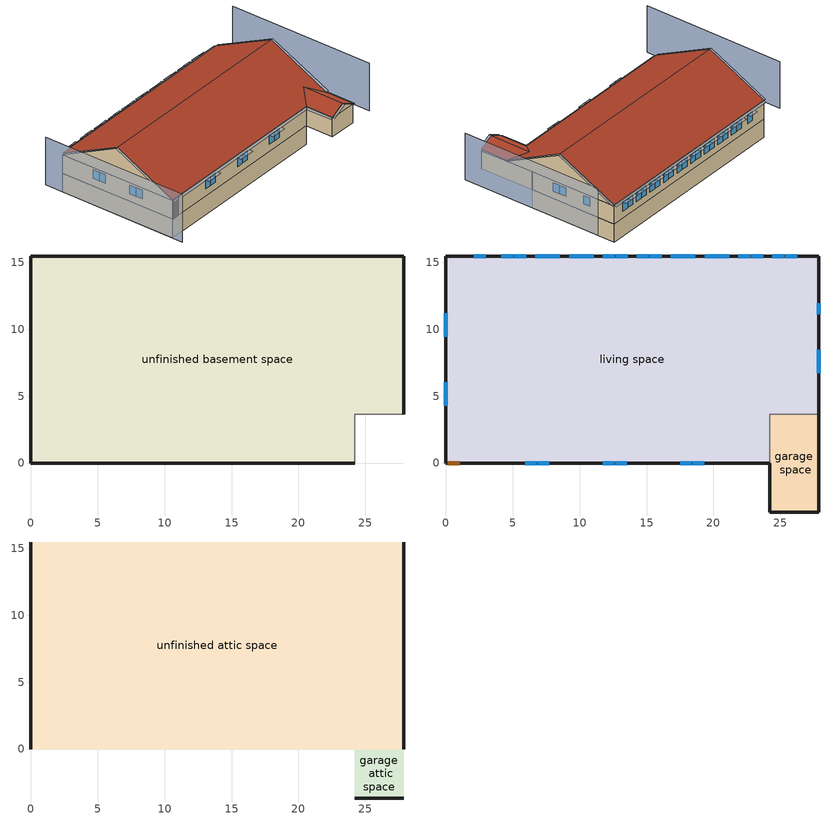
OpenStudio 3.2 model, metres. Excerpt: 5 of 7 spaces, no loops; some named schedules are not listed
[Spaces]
unfinished basement space
 floor foundation (FloorFndGrndUnfinB): 0,0 0,15.48 27.87,15.48 27.87,3.66 24.21,3.66 24.21,0 z-2.44
 wall foundation (WallFndGrndUnfinB): 27.87,3.66 27.87,15.48 0,15.48 0,0 24.21,0 z-2.44:0
 wall adiabatic (WallFndGrndUnfinB): 24.21,0 24.21,3.66 27.87,3.66 z-2.44:0
garage space
 floor foundation (FloorFndGrndUnfinSlab): 24.21,-3.66 24.21,3.66 27.87,3.66 27.87,-3.66 z0
 wall outside (WallExtUninsUnfin): 24.21,0 24.21,-3.66 27.87,-3.66 27.87,3.66 z0:2.44
 wall to living space (WallIntFinInsUnfin Reversed): 27.87,3.66 24.21,3.66 24.21,0 z0:2.44
living space
 floor to unfinished basement space (FloorUnfinBInsFin Reversed): 0,0 0,15.48 27.87,15.48 27.87,3.66 24.21,3.66 24.21,0 z0
 wall outside (WallExtInsFin): 27.87,3.66 27.87,15.48 0,15.48 0,0 0.13,0 1.05,0 24.21,0 z0:2.44
 window (WindowConstruction): 5.95,0 6.81,0 / 6.87,0 7.73,0 / 11.74,0 12.6,0 / 12.66,0 13.52,0 / 17.53,0 18.39,0 / 18.45,0 19.31,0 z0.99:2.13; 26.26,15.48 25.36,15.48 / 25.3,15.48 24.41,15.48 / 23.73,15.48 22.83,15.48 / 22.77,15.48 21.87,15.48 / 21.19,15.48 20.3,15.48 / 20.24,15.48 19.34,15.48 / 18.66,15.48 17.76,15.48 / 17.7,15.48 16.81,15.48 / 16.13,15.48 15.23,15.48 / 15.17,15.48 14.27,15.48 / 13.59,15.48 12.7,15.48 / 12.64,15.48 11.74,15.48 / 11.06,15.48 10.16,15.48 / 10.1,15.48 9.21,15.48 / 8.53,15.48 7.63,15.48 / 7.57,15.48 6.67,15.48 / 5.99,15.48 5.1,15.48 / 5.04,15.48 4.14,15.48 / 2.98,15.48 2.08,15.48 z0.94:2.13; 0,11.19 0,10.35 / 0,10.29 0,9.45 / 0,6.03 0,5.19 / 0,5.13 0,4.29 z1.01:2.13; 27.87,6.72 27.87,7.57 / 27.87,7.63 27.87,8.48 / 27.87,11.12 27.87,11.97 z1:2.13
 door (Door): 0.15,0 1.02,0 z0:2.13
unfinished attic space
 floor to garage space (FloorUnfinUninsUnfin): 27.87,3.66 27.87,0 24.21,0 24.21,3.66 z2.44
 floor to living space (FloorFinInsUnfinAttic): 27.87,15.48 27.87,3.66 24.21,3.66 24.21,0 0,0 0,15.48 z2.44
 wall outside (WallExtUninsUnfin): 0,7.74,6.31 0,15.48,2.44 0,0,2.44; 27.87,7.74,6.31 27.87,0,2.44 27.87,15.48,2.44
 roof outside (RoofUnfinInsExt): 0,7.74,6.46 27.87,7.74,6.46 27.87,15.48,2.59 0,15.48,2.59; 0,7.74,6.46 0,0,2.59 24.21,0,2.59 26.04,1.83,3.51 27.87,0,2.59 27.87,7.74,6.46
garage attic space
 floor to garage space (FloorUnfinUninsUnfin): 24.21,-3.66 24.21,0 27.87,0 27.87,-3.66 z2.44
 wall outside (WallExtUninsUnfin): 24.21,-3.66,2.44 27.87,-3.66,2.44 26.04,-3.66,3.35
 roof outside (RoofUnfinUninsExt): 24.21,0,2.59 24.21,-3.66,2.59 26.04,-3.66,3.51 26.04,1.83,3.51; 27.87,0,2.59 26.04,1.83,3.51 26.04,-3.66,3.51 27.87,-3.66,2.59
shading: -3.05,15.48 -3.05,-3.66 / 30.92,-3.66 30.92,15.48 z0:6.31; 28.17,-3.66,2.44 28.17,0,2.44 27.87,0,2.59 27.87,-3.66,2.59; 26.04,-3.96,3.51 27.87,-3.96,2.59 27.87,-3.66,2.59 26.04,-3.66,3.51; -0.3,15.48,2.59 -0.3,7.74,6.46 0,7.74,6.46 0,15.48,2.59; 28.17,7.74,6.46 28.17,15.48,2.59 27.87,15.48,2.59 27.87,7.74,6.46; 27.87,15.79,2.44 0,15.79,2.44 0,15.48,2.59 27.87,15.48,2.59; -0.3,7.74,6.46 -0.3,0,2.59 0,0,2.59 0,7.74,6.46; 0,-0.3,2.44 24.21,-0.3,2.44 24.21,0,2.59 0,0,2.59; 28.17,0,2.59 28.17,7.74,6.46 27.87,7.74,6.46 27.87,0,2.59; 23.91,0,2.44 23.91,-3.66,2.44 24.21,-3.66,2.59 24.21,0,2.59; 24.21,-3.96,2.59 26.04,-3.96,3.51 26.04,-3.66,3.51 24.21,-3.66,2.59; 27.87,12.12 27.87,10.96 28.48,10.96 28.48,12.12 z2.29; 27.87,8.63 27.87,7.48 28.48,7.48 28.48,8.63 z2.29; 27.87,7.72 27.87,6.57 28.48,6.57 28.48,7.72 z2.29; 0,4.14 0,5.28 -0.61,5.28 -0.61,4.14 z2.29; 24.25,15.48 25.46,15.48 25.46,16.09 24.25,16.09 z2.29; 13.67,0 12.51,0 12.51,-0.61 13.67,-0.61 z2.29; 19.19,15.48 20.39,15.48 20.39,16.09 19.19,16.09 z2.29; 20.15,15.48 21.35,15.48 21.35,16.09 20.15,16.09 z2.29; 12.75,0 11.59,0 11.59,-0.61 12.75,-0.61 z2.29; 21.72,15.48 22.92,15.48 22.92,16.09 21.72,16.09 z2.29; 6.96,0 5.8,0 5.8,-0.61 6.96,-0.61 z2.29; 0,5.04 0,6.18 -0.61,6.18 -0.61,5.04 z2.29; 22.68,15.48 23.88,15.48 23.88,16.09 22.68,16.09 z2.29; 6.52,15.48 7.72,15.48 7.72,16.09 6.52,16.09 z2.29; 15.08,15.48 16.28,15.48 16.28,16.09 15.08,16.09 z2.29; 18.54,0 17.38,0 17.38,-0.61 18.54,-0.61 z2.29; 17.61,15.48 18.81,15.48 18.81,16.09 17.61,16.09 z2.29; 16.65,15.48 17.86,15.48 17.86,16.09 16.65,16.09 z2.29; 9.05,15.48 10.26,15.48 10.26,16.09 9.05,16.09 z2.29; 3.99,15.48 5.19,15.48 5.19,16.09 3.99,16.09 z2.29; 14.12,15.48 15.32,15.48 15.32,16.09 14.12,16.09 z2.29; 12.55,15.48 13.75,15.48 13.75,16.09 12.55,16.09 z2.29; 11.59,15.48 12.79,15.48 12.79,16.09 11.59,16.09 z2.29; 10.01,15.48 11.21,15.48 11.21,16.09 10.01,16.09 z2.29; 7.48,15.48 8.68,15.48 8.68,16.09 7.48,16.09 z2.29; 4.94,15.48 6.15,15.48 6.15,16.09 4.94,16.09 z2.29; 7.88,0 6.72,0 6.72,-0.61 7.88,-0.61 z2.29; 1.93,15.48 3.13,15.48 3.13,16.09 1.93,16.09 z2.29; 25.21,15.48 26.41,15.48 26.41,16.09 25.21,16.09 z2.29; 19.46,0 18.3,0 18.3,-0.61 19.46,-0.61 z2.29; 0,10.2 0,11.35 -0.61,11.35 -0.61,10.2 z2.29; 0,9.3 0,10.44 -0.61,10.44 -0.61,9.3 z2.29
[Site]
Denver Intl Ap_CO_USA: Latitude {deg}=39.83; Longitude {deg}=-104.65; Time Zone {hr}=-7; Elevation {m}=1650; Terrain=Suburbs
[ClimateZones]
Climate Zone Institution Name 1=Building America; Climate Zone Document Year 1=0; Climate Zone Value 1=Cold
[Site:WaterMainsTemperature]
Calculation Method=Correlation; Annual Average Outdoor Air Temperature {C}=10.8753; Maximum Difference In Monthly Average Outdoor Air Temperatures {deltaC}=23.1524
[Site:GroundTemperature:Deep]
10.8753, 10.8753, 10.8753, 10.8753, 10.8753, 10.8753, 10.8753, 10.8753, 10.8753, 10.8753, 10.8753, 10.8753
[Building]
Building 1: North Axis {deg}=315; Standards Number of Stories=1; Standards Number of Above Ground Stories=1; Standards Building Type=singlefamilydetached; Standards Number of Living Units=1
[Material] Roughness=Rough
Name | Thickness {m} | Conductivity {W/m-K} | Density {kg/m3} | Specific Heat {J/kg-K} | Thermal Absorptance | Solar Absorptance | Visible Absorptance
Drywall 0.5 in. | 0.0127 | 0.160291 | 801 | 837.4 | 0.9 | 0.5 | 0.1
FloorUATrussandIns | 0.0889 | 0.0436674 | 50.7834 | 1165.1 | 0.9 | 0.5 | 0.9
FloorUAAdditionalCeilingIns | 0.12827 | 0.0411113 | 16.02 | 1046.75
Asphalt Shingles, Medium | 0.009525 | 0.162714 | 1121.4 | 1465.45 | 0.91 | 0.85 | 0.85
RoofSheathing | 0.01905 | 0.115458 | 512.64 | 1214.23 | 0.82 | 0.3 | 0.3
RoofUARoofIns | 0.18415 | 8.02398 | 37.0049 | 1207.88 | 0.91 | 0.85 | 0.91
FoundationExtVertIns | 0.051816 | 0.029427 | 32.04 | 1214.23
Concrete 8.0 in.; FootingMaterial | 0.2032 | 1.803125 | 2242.8 | 837.4 | 0.9
Concrete 4.0 in. | 0.1016 | 1.803125 | 2242.8 | 837.4 | 0.9
FloorIns | 0.23495 | 2.59817 | 67.691 | 1210.98 | 0.82 | 0.3 | 0.3
Wood Floor | 0.015875 | 0.115458 | 544.68 | 1214.23
Floor Covering | 0.0127 | 0.0433444 | 54.468 | 1339.84 | 0.9 | 0.9
FloorFinStudAndAirFloor | 0.1397 | 0.606274 | 67.691 | 1210.98 | 0.82 | 0.3 | 0.3
Vinyl, Light | 0.009525 | 0.089435 | 177.822 | 1046.75 | 0.9 | 0.3 | 0.3
WallSheathing | 0.0127 | 0.115458 | 512.64 | 1214.23 | 0.82 | 0.3 | 0.3
WallStudAndCavity | 0.0889 | 0.0844273 | 45.657 | 1046.75 | 0.9 | 0.3 | 0.9
WallStudAndCavity 1 | 0.0889 | 0.0844273 | 45.657 | 1046.75 | 0.82 | 0.3 | 0.82
WallStudAndCavity 2 | 0.0889 | 0.393744 | 83.0341 | 1211.67 | 0.9 | 0.3 | 0.9
WallStudAndCavity 3 | 0.0889 | 0.397942 | 83.0341 | 1211.67 | 0.82 | 0.3 | 0.3
res furniture material unfinished basement space | 0.1524 | 0.115458 | 640.8 | 1214.23 | 0.9 | 0.6 | 0.1
DoorMaterial | 0.04445 | 0.0612267 | 512.64 | 1214.23 | 0.82 | 0.3 | 0.3
[Construction]
FloorFinInsUnfinAttic: Drywall 0.5 in., FloorUATrussandIns, FloorUAAdditionalCeilingIns
RoofUnfinInsExt; RoofUnfinUninsExt: Asphalt Shingles, Medium, RoofSheathing, RoofUARoofIns
WallFndGrndUnfinB: Concrete 8.0 in.
FloorFndGrndUnfinB; FloorFndGrndUnfinSlab: Concrete 4.0 in.
FloorUnfinBInsFin Reversed: Floor Covering, Wood Floor, RoofSheathing, FloorIns
FootingConstruction: FootingMaterial
FloorUnfinUninsUnfin: FloorFinStudAndAirFloor, RoofSheathing
WallExtInsFin: Vinyl, Light, WallSheathing, WallStudAndCavity, Drywall 0.5 in.
WallIntFinInsUnfin Reversed: WallStudAndCavity 1, WallSheathing
WallExtUninsUnfin: Vinyl, Light, WallSheathing, WallStudAndCavity 2
WallIntFinUninsFin: WallStudAndCavity 3, Drywall 0.5 in.
res furniture construction unfinished basement space; res furniture construction living space; res furniture construction garage space: res furniture material unfinished basement space
WindowConstruction: WindowMaterial
Door: DoorMaterial
[WindowMaterial:Shade]
CoolingShade: Solar Transmittance=0.999; Solar Reflectance=0.00099; Visible Transmittance=0.999; Visible Reflectance=0.00099; Thermal Hemispherical Emissivity=1e-05; Thermal Transmittance=0.999; Thickness {m}=0.0001; Conductivity {W/m-K}=10000; Shade to Glass Distance {m}=0.001; Top Opening Multiplier=0; Bottom Opening Multiplier=0; Left-Side Opening Multiplier=0; Right-Side Opening Multiplier=0; Airflow Permeability=0
[WindowMaterial:SimpleGlazingSystem]
WindowMaterial: U-Factor {W/m2-K}=2.10086; Solar Heat Gain Coefficient=0.21
[ThermalZone] Use Ideal Air Loads=No
living zone: Thermostat=living zone temperature setpoint
garage zone; unfinished attic zone; unfinished basement zone: 
res ds res fur oil asys ret air zone; res ds res ac asys ret air zone: Volume {m3}=0.25
[Sizing:Zone] Zone Cooling Design Supply Air Temperature Input Method=SupplyAirTemperature; Zone Cooling Design Supply Air Temperature {C}=14; Zone Cooling Design Supply Air Temperature Difference {deltaC}=11.11; Zone Heating Design Supply Air Temperature Input Method=SupplyAirTemperature; Zone Heating Design Supply Air Temperature {C}=40; Zone Heating Design Supply Air Temperature Difference {deltaC}=11.11; Zone Cooling Design Supply Air Humidity Ratio {kg-H2O/kg-air}=0.0085; Zone Heating Design Supply Air Humidity Ratio {kg-H2O/kg-air}=0.008; Cooling Design Air Flow Method=DesignDay; Heating Design Air Flow Method=DesignDay; Account for Dedicated Outdoor Air System=No; Dedicated Outdoor Air System Control Strategy=NeutralSupplyAir; Dedicated Outdoor Air Low Setpoint Temperature for Design {C}=autosize; Dedicated Outdoor Air High Setpoint Temperature for Design {C}=autosize
garage zone; unfinished attic zone; unfinished basement zone; res ds res fur oil asys ret air zone; res ds res ac asys ret air zone
[Space]
Name | Space Type | Thermal Zone | Building Unit
garage space | Space Type 1 | garage zone
living space | Space Type 2 | living zone | unit 1
unfinished attic space | Space Type 3 | unfinished attic zone
unfinished basement space | Space Type 4 | unfinished basement zone
garage attic space | Space Type 5 | garage zone
res ds res fur oil asys ret air space |  | res ds res fur oil asys ret air zone
res ds res ac asys ret air space |  | res ds res ac asys ret air zone
[SpaceType]
Name | Standards Space Type
Space Type 1 | garage
Space Type 2 | living
Space Type 3 | unfinished attic
Space Type 4 | unfinished basement
Space Type 5 | garage attic
[BuildingUnit]
unit 1: Building Unit Type=Residential
[External:File]
8760.csv: File=8760.csv
[People:Definition]
res occupants|living space: Number of People Calculation Method=People; Number of People {people}=3.23; Fraction Radiant=0.319734; Sensible Heat Fraction=0.573; Carbon Dioxide Generation Rate {m3/s-W}=0; Enable ASHRAE 55 Comfort Warnings=No; Mean Radiant Temperature Calculation Type=ZoneAveraged
[People]
res occupants|living space: People Definition=res occupants|living space; Space or SpaceType=living space; Number of People Schedule=occupants; Activity Level Schedule=res occupants activity schedule; Multiplier=1
[Foundation:Kiva] Wall Height Above Grade {m}=0.2032; Wall Depth Below Slab {m}=0.2032
Name | Exterior Vertical Insulation Material | Exterior Vertical Insulation Depth {m} | Footing Wall Construction
Foundation Kiva 1 | FoundationExtVertIns | 2.4384
Foundation Kiva 2 |  |  | FootingConstruction
[Foundation:Kiva:Settings]
Soil Conductivity {W/m-K}=1.731; Soil Density {kg/m3}=1842.3; Soil Specific Heat {J/kg-K}=418.7; Ground Solar Absorptivity=0.9; Ground Thermal Absorptivity=0.9; Ground Surface Roughness {m}=0.03; Far-Field Width {m}=40; Deep-Ground Boundary Condition=ZeroFlux; Deep-Ground Depth {m}=40; Minimum Cell Dimension {m}=0.02; Maximum Cell Growth Coefficient=1.5; Simulation Timestep=Hourly
[SurfaceProperty:ExposedFoundationPerimeter] Exposed Perimeter Calculation Method=TotalExposedPerimeter
Name | Total Exposed Perimeter {m}
Surface 20 | 79.3836
Surface 1 | 14.6304
[InternalMass:Definition] Design Level Calculation Method=SurfaceArea
Name | Construction | Surface Area {m2}
living space Partition | WallIntFinUninsFin | 418.064
res furniture mass unfinished basement space | res furniture construction unfinished basement space | 167.225
res furniture mass living space | res furniture construction living space | 167.225
res furniture mass garage space | res furniture construction garage space | 2.67561
[InternalMass] Multiplier=1
Name | Internal Mass Definition | Space or SpaceType
living space Partition | living space Partition | living space
res furniture mass unfinished basement space | res furniture mass unfinished basement space | unfinished basement space
res furniture mass living space | res furniture mass living space | living space
res furniture mass garage space | res furniture mass garage space | garage space
[ShadingControl]
WindowShadingControl: Shading Type=InteriorShade; Shading Device Material=CoolingShade; Shading Control Type=OnIfScheduleAllows; Schedule=Window shading schedule; Shading Control Is Scheduled=Yes; Multiple Surface Control Type=Sequential; Sub Surface Name 1=Surface 10 - Window 3; Sub Surface Name 2=Surface 10 - Window 2; Sub Surface Name 3=Surface 10 - Window 1; Sub Surface Name 4=Surface 8 - Window 4; Sub Surface Name 5=Surface 9 - Window 2; Sub Surface Name 6=Surface 13 - Window 4; Sub Surface Name 7=Surface 9 - Window 6; Sub Surface Name 8=Surface 9 - Window 5; Sub Surface Name 9=Surface 13 - Window 3; Sub Surface Name 10=Surface 9 - Window 4; Sub Surface Name 11=Surface 13 - Window 1; Sub Surface Name 12=Surface 8 - Window 3; Sub Surface Name 13=Surface 9 - Window 3; Sub Surface Name 14=Surface 9 - Window 16; Sub Surface Name 15=Surface 9 - Window 9; Sub Surface Name 16=Surface 13 - Window 5; Sub Surface Name 17=Surface 9 - Window 7; Sub Surface Name 18=Surface 9 - Window 8; Sub Surface Name 19=Surface 9 - Window 14; Sub Surface Name 20=Surface 9 - Window 18; Sub Surface Name 21=Surface 9 - Window 10; Sub Surface Name 22=Surface 9 - Window 11; Sub Surface Name 23=Surface 9 - Window 12; Sub Surface Name 24=Surface 9 - Window 13; Sub Surface Name 25=Surface 9 - Window 15; Sub Surface Name 26=Surface 9 - Window 17; Sub Surface Name 27=Surface 13 - Window 2; Sub Surface Name 28=Surface 9 - Window 19; Sub Surface Name 29=Surface 9 - Window 1; Sub Surface Name 30=Surface 13 - Window 6; Sub Surface Name 31=Surface 8 - Window 1; Sub Surface Name 32=Surface 8 - Window 2
[OtherEquipment:Definition] Design Level Calculation Method=EquipmentLevel
Name | Design Level {W} | Fraction Latent | Fraction Radiant | Fraction Lost
res wh_1 sens | 0 | 0 | 0 | 0
res wh_1 lat | 0 | 1 | 0 | 0
res range gas | 436.408 | 0.2 | 0.18 | 0.5
res ds res fur oil asys SupSLkToLvEq; res ds res fur oil asys SupLatLkToLvEq; res ds res fur oil asys SupDCnToLvEq; res ds res fur oil asys SupDCnToAhEq; res ds res fur oil asys RetDCnToPlEq; res ds res fur oil asys RetDCnToAhEquip; res ds res fur oil asys SupSLkToAhEq; res ds res fur oil asys SupLatLkToAhEq; res ds res fur oil asys RetSLkEq; res ds res fur oil asys RetLatLkEq; res ds res ac asys SupSLkToLvEq; res ds res ac asys SupLatLkToLvEq; res ds res ac asys SupDCnToLvEq; res ds res ac asys SupDCnToAhEq; res ds res ac asys RetDCnToPlEq; res ds res ac asys RetDCnToAhEquip; res ds res ac asys SupSLkToAhEq; res ds res ac asys SupLatLkToAhEq; res ds res ac asys RetSLkEq; res ds res ac asys RetLatLkEq | 0
[OtherEquipment]
Name | Other Equipment Definition | Space or SpaceType | Schedule | Fuel Type
res wh_1 sens | res wh_1 sens | unfinished basement space | Always On Discrete
res wh_1 lat | res wh_1 lat | unfinished basement space | Always On Discrete
res range gas | res range gas | living space | cooking_range | NaturalGas
res ds res fur oil asys SupSLkToLvEq | res ds res fur oil asys SupSLkToLvEq | living space | Always On Discrete | None
res ds res fur oil asys SupLatLkToLvEq | res ds res fur oil asys SupLatLkToLvEq | living space | Always On Discrete | None
res ds res fur oil asys SupDCnToLvEq | res ds res fur oil asys SupDCnToLvEq | living space | Always On Discrete | None
res ds res fur oil asys SupDCnToAhEq | res ds res fur oil asys SupDCnToAhEq | unfinished basement space | Always On Discrete | None
res ds res fur oil asys RetDCnToPlEq | res ds res fur oil asys RetDCnToPlEq | res ds res fur oil asys ret air space | Always On Discrete | None
res ds res fur oil asys RetDCnToAhEquip | res ds res fur oil asys RetDCnToAhEquip | unfinished basement space | Always On Discrete | None
res ds res fur oil asys SupSLkToAhEq | res ds res fur oil asys SupSLkToAhEq | unfinished basement space | Always On Discrete | None
res ds res fur oil asys SupLatLkToAhEq | res ds res fur oil asys SupLatLkToAhEq | unfinished basement space | Always On Discrete | None
res ds res fur oil asys RetSLkEq | res ds res fur oil asys RetSLkEq | res ds res fur oil asys ret air space | Always On Discrete | None
res ds res fur oil asys RetLatLkEq | res ds res fur oil asys RetLatLkEq | res ds res fur oil asys ret air space | Always On Discrete | None
res ds res ac asys SupSLkToLvEq | res ds res ac asys SupSLkToLvEq | living space | Always On Discrete | None
res ds res ac asys SupLatLkToLvEq | res ds res ac asys SupLatLkToLvEq | living space | Always On Discrete | None
res ds res ac asys SupDCnToLvEq | res ds res ac asys SupDCnToLvEq | living space | Always On Discrete | None
res ds res ac asys SupDCnToAhEq | res ds res ac asys SupDCnToAhEq | unfinished basement space | Always On Discrete | None
res ds res ac asys RetDCnToPlEq | res ds res ac asys RetDCnToPlEq | res ds res ac asys ret air space | Always On Discrete | None
res ds res ac asys RetDCnToAhEquip | res ds res ac asys RetDCnToAhEquip | unfinished basement space | Always On Discrete | None
res ds res ac asys SupSLkToAhEq | res ds res ac asys SupSLkToAhEq | unfinished basement space | Always On Discrete | None
res ds res ac asys SupLatLkToAhEq | res ds res ac asys SupLatLkToAhEq | unfinished basement space | Always On Discrete | None
res ds res ac asys RetSLkEq | res ds res ac asys RetSLkEq | res ds res ac asys ret air space | Always On Discrete | None
res ds res ac asys RetLatLkEq | res ds res ac asys RetLatLkEq | res ds res ac asys ret air space | Always On Discrete | None
[EnergyManagementSystem:Sensor]
Name | Output Variable or Output Meter Index Key | Output Variable or Output Meter
res_wh_1_amb_temp | unfinished basement zone | Zone Mean Air Temperature
res_wh_1_amb_rh | unfinished basement zone | Zone Air Relative Humidity
res_nv_pb_s |  | Site Outdoor Air Barometric Pressure
res_af_vw_s |  | Site Wind Speed
res_nv_wt_s |  | Site Outdoor Air Humidity Ratio
res_nv_1_nva_s | res nv_1 avail schedule | Schedule Value
res_nv_1_sp_s | res nv_1 temp schedule | Schedule Value
res_ds_res_fur_oil_asys_ah_mfr_s | Node 42 | System Node Mass Flow Rate
res_ds_res_fur_oil_asys_ah_vfr_s | Node 42 | System Node Current Density Volume Flow Rate
res_ds_res_fur_oil_asys_ah_tt_s | Node 42 | System Node Temperature
res_ds_res_fur_oil_asys_ra_t_s | Node 45 | System Node Temperature
res_ds_res_fur_oil_asys_ah_wt_s | Node 42 | System Node Humidity Ratio
res_ds_res_fur_oil_asys_ra_w_s | Node 45 | System Node Humidity Ratio
res_ds_res_fur_oil_asys_ah_t_s; res_ds_res_ac_asys_ah_t_s | unfinished basement zone | Zone Air Temperature
res_ds_res_fur_oil_asys_ah_w_s; res_ds_res_ac_asys_ah_w_s | unfinished basement zone | Zone Mean Air Humidity Ratio
res_ds_res_ac_asys_ah_mfr_s | Node 35 | System Node Mass Flow Rate
res_ds_res_ac_asys_ah_vfr_s | Node 35 | System Node Current Density Volume Flow Rate
res_ds_res_ac_asys_ah_tt_s | Node 35 | System Node Temperature
res_ds_res_ac_asys_ra_t_s | Node 38 | System Node Temperature
res_ds_res_ac_asys_ah_wt_s | Node 35 | System Node Humidity Ratio
res_ds_res_ac_asys_ra_w_s | Node 38 | System Node Humidity Ratio
res_infil_1_range_sch_s | res mv_1 range exhaust schedule | Schedule Value
res_infil_1_bath_sch_s | res mv_1 bath exhaust schedule | Schedule Value
res_infil_1_wh_sch_s | Always On Discrete | Schedule Value
[EnergyManagementSystem:Actuator]
Name | Actuated Component | Actuated Component Type | Actuated Component Control Type
res_wh_1_sens_act | res wh_1 sens | OtherEquipment | Power Level
res_wh_1_lat_act | res wh_1 lat | OtherEquipment | Power Level
res_wh_1_LESchedOverride | res wh_1 BottomElementSetpoint | Schedule:Constant | Schedule Value
res_wh_1_HPSchedOverride | res wh_1 WaterHeaterHPSchedule | Schedule:Constant | Schedule Value
res_wh_1_UESchedOverride | res wh_1 TopElementSetpoint | Schedule:Constant | Schedule Value
res_nv_1_flow_act | res nv_1 flow | Zone Infiltration | Air Exchange Flow Rate
res_ds_res_fur_oil_asys_SupSLkToLvEq_act | res ds res fur oil asys SupSLkToLvEq | OtherEquipment | Power Level
res_ds_res_fur_oil_asys_SupLatLkToLvEq_act | res ds res fur oil asys SupLatLkToLvEq | OtherEquipment | Power Level
res_ds_res_fur_oil_asys_SupDCnToLvEq_act | res ds res fur oil asys SupDCnToLvEq | OtherEquipment | Power Level
res_ds_res_fur_oil_asys_SupDCnToAhEq_act | res ds res fur oil asys SupDCnToAhEq | OtherEquipment | Power Level
res_ds_res_fur_oil_asys_RetDCnToPlEq_act | res ds res fur oil asys RetDCnToPlEq | OtherEquipment | Power Level
res_ds_res_fur_oil_asys_RetDCnToAhEquip_act | res ds res fur oil asys RetDCnToAhEquip | OtherEquipment | Power Level
res_ds_res_fur_oil_asys_SupSLkToAhEq_act | res ds res fur oil asys SupSLkToAhEq | OtherEquipment | Power Level
res_ds_res_fur_oil_asys_SupLatLkToAhEq_act | res ds res fur oil asys SupLatLkToAhEq | OtherEquipment | Power Level
res_ds_res_fur_oil_asys_RetSLkEq_act | res ds res fur oil asys RetSLkEq | OtherEquipment | Power Level
res_ds_res_fur_oil_asys_RetLatLkEq_act | res ds res fur oil asys RetLatLkEq | OtherEquipment | Power Level
res_ds_res_fur_oil_asys_AhToLivMix_act | res ds res fur oil asys AhToLivMix | ZoneMixing | Air Exchange Flow Rate
res_ds_res_fur_oil_asys_LivToAhMix_act | res ds res fur oil asys LivToAhMix | ZoneMixing | Air Exchange Flow Rate
res_ds_res_ac_asys_SupSLkToLvEq_act | res ds res ac asys SupSLkToLvEq | OtherEquipment | Power Level
res_ds_res_ac_asys_SupLatLkToLvEq_act | res ds res ac asys SupLatLkToLvEq | OtherEquipment | Power Level
res_ds_res_ac_asys_SupDCnToLvEq_act | res ds res ac asys SupDCnToLvEq | OtherEquipment | Power Level
res_ds_res_ac_asys_SupDCnToAhEq_act | res ds res ac asys SupDCnToAhEq | OtherEquipment | Power Level
res_ds_res_ac_asys_RetDCnToPlEq_act | res ds res ac asys RetDCnToPlEq | OtherEquipment | Power Level
res_ds_res_ac_asys_RetDCnToAhEquip_act | res ds res ac asys RetDCnToAhEquip | OtherEquipment | Power Level
res_ds_res_ac_asys_SupSLkToAhEq_act | res ds res ac asys SupSLkToAhEq | OtherEquipment | Power Level
res_ds_res_ac_asys_SupLatLkToAhEq_act | res ds res ac asys SupLatLkToAhEq | OtherEquipment | Power Level
res_ds_res_ac_asys_RetSLkEq_act | res ds res ac asys RetSLkEq | OtherEquipment | Power Level
res_ds_res_ac_asys_RetLatLkEq_act | res ds res ac asys RetLatLkEq | OtherEquipment | Power Level
res_ds_res_ac_asys_AhToLivMix_act | res ds res ac asys AhToLivMix | ZoneMixing | Air Exchange Flow Rate
res_ds_res_ac_asys_LivToAhMix_act | res ds res ac asys LivToAhMix | ZoneMixing | Air Exchange Flow Rate
res_infil_1_house_fan_act | res infil_1 house fan | ElectricEquipment | Electricity Rate
res_infil_1_range_fan_act | res infil_1 range fan | ElectricEquipment | Electricity Rate
res_infil_1_bath_fan_act | res infil_1 bath fan | ElectricEquipment | Electricity Rate
res_infil_1_flow_act | res infil_1 flow | Zone Infiltration | Air Exchange Flow Rate
[EnergyManagementSystem:Program]
res_wh_1_InletAir: Set T_hpwh_inlet_0 = res_wh_1_amb_temp; Set res_wh_1_Tamb_act = T_hpwh_inlet_0; Set res_wh_1_RHamb_act = res_wh_1_amb_rh/100; Set temp1=(res_wh_1_tl*1.0)+res_wh_1_fan_pwr*1.0; Set res_wh_1_sens_act = 0-(res_wh_1_sens_cool*1.0)-temp1; Set res_wh_1_lat_act = 0 - res_wh_1_lat_cool * 1.0
res_wh_1_Control: Set res_wh_1_UESchedOverride = 49.78; Set res_wh_1_HPSchedOverride = 51.67; Set UEMax_0 = (@TrendMax res_wh_1_UETrend 2); Set LEMax_0 = (@TrendMax res_wh_1_LETrend 2); Set ElemOn_0 = (@Max UEMax_0 LEMax_0); If (res_wh_1_T_ctrl<40.38) || ((ElemOn_0>0) && (res_wh_1_T_ctrl<51.28)); Set res_wh_1_LESchedOverride = 70; Set res_wh_1_HPSchedOverride = 0; Else; Set res_wh_1_LESchedOverride = 0; Set res_wh_1_HPSchedOverride = 51.67; EndIf
res_nv_1_program: Set Tdiff = res_af_1_tin_s-res_af_1_tt_s; Set dT = (@Abs Tdiff); Set pt = (@RhFnTdbWPb res_af_1_tt_s res_nv_wt_s res_nv_pb_s); Set NVA = 13047.124335066866; Set Cs = 8.963020389461627e-05; Set Cw = 6.158219665777789e-05; Set MNV = 5.663369318400001; Set MHR = 0.0115; Set MRH = 0.7; Set temp1 = (res_nv_1_nva_s*NVA); Set SGNV = temp1*((((Cs*dT)+(Cw*(res_af_vw_s^2)))^0.5)/1000); If (res_nv_wt_s<MHR) && (pt<MRH) && (res_af_1_tin_s>res_nv_1_sp_s); Set temp2 = (res_af_1_tin_s-res_nv_1_sp_s); Set NVadj1 = temp2/(res_af_1_tin_s-res_af_1_tt_s); Set NVadj2 = (@Min NVadj1 1); Set NVadj3 = (@Max NVadj2 0); Set NVadj = SGNV*NVadj3; Set res_nv_1_flow_act = (@Min NVadj MNV); Else; Set res_nv_1_flow_act = 0; EndIf
res_ds_res_fur_oil_asys_program: Set res_ds_res_fur_oil_asys_AhMfr = res_ds_res_fur_oil_asys_ah_mfr_s; Set res_ds_res_fur_oil_asys_FanRtf = res_ds_res_fur_oil_asys_fan_rtf_s; Set res_ds_res_fur_oil_asys_AhVfr = res_ds_res_fur_oil_asys_ah_vfr_s; Set res_ds_res_fur_oil_asys_AhTt = res_ds_res_fur_oil_asys_ah_tt_s; Set res_ds_res_fur_oil_asys_AhWt = res_ds_res_fur_oil_asys_ah_wt_s; Set res_ds_res_fur_oil_asys_RaT = res_ds_res_fur_oil_asys_ra_t_s; Set res_ds_res_fur_oil_asys_RaW = res_ds_res_fur_oil_asys_ra_w_s; Set res_ds_res_fur_oil_asys_AhT = res_ds_res_fur_oil_asys_ah_t_s; Set res_ds_res_fur_oil_asys_AhW = res_ds_res_fur_oil_asys_ah_w_s; Run res_ds_res_fur_oil_asys_lk_subrout; Set res_ds_res_fur_oil_asys_SupSLkToLvEq_act = res_ds_res_fur_oil_asys_SupSLkToLv; Set res_ds_res_fur_oil_asys_SupLatLkToLvEq_act = res_ds_res_fur_oil_asys_SupLatLkToLv; Set res_ds_res_fur_oil_asys_SupDCnToLvEq_act = res_ds_res_fur_oil_asys_SupDCnToLv; Set res_ds_res_fur_oil_asys_SupDCnToAhEq_act = res_ds_res_fur_oil_asys_SupDCnToAh; Set res_ds_res_fur_oil_asys_SupSLkToAhEq_act = res_ds_res_fur_oil_asys_SupSLkToAh; Set res_ds_res_fur_oil_asys_SupLatLkToAhEq_act = res_ds_res_fur_oil_asys_SupLatLkToAh; Set res_ds_res_fur_oil_asys_RetSLkEq_act = res_ds_res_fur_oil_asys_RetSLk; Set res_ds_res_fur_oil_asys_RetLatLkEq_act = res_ds_res_fur_oil_asys_RetLatLk; Set res_ds_res_fur_oil_asys_RetDCnToPlEq_act = res_ds_res_fur_oil_asys_RetDCnToPl; Set res_ds_res_fur_oil_asys_RetDCnToAhEquip_act = res_ds_res_fur_oil_asys_RetDCnToAh; Set res_ds_res_fur_oil_asys_AhToLivMix_act = res_ds_res_fur_oil_asys_AhToLiv; Set res_ds_res_fur_oil_asys_LivToAhMix_act = res_ds_res_fur_oil_asys_LivToAh
res_ds_res_ac_asys_program: Set res_ds_res_ac_asys_AhMfr = res_ds_res_ac_asys_ah_mfr_s; Set res_ds_res_ac_asys_FanRtf = res_ds_res_ac_asys_fan_rtf_s; Set res_ds_res_ac_asys_AhVfr = res_ds_res_ac_asys_ah_vfr_s; Set res_ds_res_ac_asys_AhTt = res_ds_res_ac_asys_ah_tt_s; Set res_ds_res_ac_asys_AhWt = res_ds_res_ac_asys_ah_wt_s; Set res_ds_res_ac_asys_RaT = res_ds_res_ac_asys_ra_t_s; Set res_ds_res_ac_asys_RaW = res_ds_res_ac_asys_ra_w_s; Set res_ds_res_ac_asys_AhT = res_ds_res_ac_asys_ah_t_s; Set res_ds_res_ac_asys_AhW = res_ds_res_ac_asys_ah_w_s; Run res_ds_res_ac_asys_lk_subrout; Set res_ds_res_ac_asys_SupSLkToLvEq_act = res_ds_res_ac_asys_SupSLkToLv; Set res_ds_res_ac_asys_SupLatLkToLvEq_act = res_ds_res_ac_asys_SupLatLkToLv; Set res_ds_res_ac_asys_SupDCnToLvEq_act = res_ds_res_ac_asys_SupDCnToLv; Set res_ds_res_ac_asys_SupDCnToAhEq_act = res_ds_res_ac_asys_SupDCnToAh; Set res_ds_res_ac_asys_SupSLkToAhEq_act = res_ds_res_ac_asys_SupSLkToAh; Set res_ds_res_ac_asys_SupLatLkToAhEq_act = res_ds_res_ac_asys_SupLatLkToAh; Set res_ds_res_ac_asys_RetSLkEq_act = res_ds_res_ac_asys_RetSLk; Set res_ds_res_ac_asys_RetLatLkEq_act = res_ds_res_ac_asys_RetLatLk; Set res_ds_res_ac_asys_RetDCnToPlEq_act = res_ds_res_ac_asys_RetDCnToPl; Set res_ds_res_ac_asys_RetDCnToAhEquip_act = res_ds_res_ac_asys_RetDCnToAh; Set res_ds_res_ac_asys_AhToLivMix_act = res_ds_res_ac_asys_AhToLiv; Set res_ds_res_ac_asys_LivToAhMix_act = res_ds_res_ac_asys_LivToAh
res_infil_1_program: Set p_m = 0.14; Set p_s = 0.22; Set s_m = 270; Set s_s = 370; Set z_m = 9.99744; Set z_s = 2.4384; Set f_t = (((s_m/z_m)^p_m)*((z_s/s_s)^p_s)); Set Tdiff = res_af_1_tin_s-res_af_1_tt_s; Set dT = @Abs Tdiff; Set c = 0.1567; Set Cs = 0.0686; Set Cw = 0.1284; Set n = 0.67; Set sft = (f_t*0.7000000000000001); Set temp1 = ((c*Cw)*((sft*res_af_vw_s)^(2*n)))^2; Set Qn = (((c*Cs*(dT^n))^2)+temp1)^0.5; Set Tdiff = res_af_1_tin_s-res_af_1_tt_s; Set dT = @Abs Tdiff; Set QWHV = res_infil_1_wh_sch_s*0.0389; Set Qrange = res_infil_1_range_sch_s*0.0472; Set Qdryer = 0.0; Set Qbath = res_infil_1_bath_sch_s*0.0708; Set QhpwhOut = 0; Set QhpwhIn = 0; Set QductsOut = 0; Set QductsIn = 0; Set QductsOut = QductsOut+res_ds_res_fur_oil_asys_lk_ret_fan_equiv; Set QductsIn = QductsIn+res_ds_res_fur_oil_asys_lk_sup_fan_equiv; Set QductsOut = QductsOut+res_ds_res_ac_asys_lk_ret_fan_equiv; Set QductsIn = QductsIn+res_ds_res_ac_asys_lk_sup_fan_equiv; Set Qout = QWHV+Qrange+Qbath+Qdryer+QhpwhOut+QductsOut; Set Qin = QhpwhIn+QductsIn; Set Qu = (@Abs (Qout-Qin)); Set Qb = (@Min Qout Qin); Set faneff_wh = 0.9438948864000002; Set res_infil_1_house_fan_act = (QWHV*300)/faneff_wh*1; Set faneff_sp = 0.4719474432000001; Set res_infil_1_range_fan_act = (Qrange*300)/faneff_sp; Set res_infil_1_bath_fan_act = (Qbath*300)/faneff_sp; Set Q_acctd_for_elsewhere = QhpwhOut+QhpwhIn+QductsOut+QductsIn; Set res_infil_1_flow_act = (((Qu^2)+(Qn^2))^0.5)-Q_acctd_for_elsewhere; Set res_infil_1_flow_act = (@Max res_infil_1_flow_act 0)
[EnergyManagementSystem:ProgramCallingManager]
res wh_1 ProgramManager: InsideHVACSystemIterationLoop; res_wh_1_Control; res_wh_1_InletAir
res af_1 program calling manager: BeginTimestepBeforePredictor; res_infil_1_program; res_nv_1_program
res ds res fur oil asys program calling manager: EndOfSystemTimestepAfterHVACReporting; res_ds_res_fur_oil_asys_program
res ds res ac asys program calling manager: EndOfSystemTimestepAfterHVACReporting; res_ds_res_ac_asys_program
[AvailabilityManager:DifferentialThermostat]
res solar hot water useful energy: Temperature Difference On Limit {deltaC}=0; Temperature Difference Off Limit {deltaC}=0
[ThermostatSetpoint:DualSetpoint]
living zone temperature setpoint: Heating Setpoint Temperature Schedule=res heating setpoint; Cooling Setpoint Temperature Schedule=res cooling setpoint
[ElectricEquipment:Definition] Design Level Calculation Method=EquipmentLevel
Name | Design Level {W} | Fraction Latent | Fraction Radiant | Fraction Lost
res refrig | 65.0889 | 0 | 0 | 0
res range electric | 41.8374 | 0.3 | 0.24 | 0.3
res misc plug loads|living space | 632.085 | 0.021 | 0.558 | 0.049
res infil_1 house fan; res infil_1 range fan; res infil_1 bath fan | 0 | 0 | 0 | 1
[ElectricEquipment] Space or SpaceType=living space
Name | Electric Equipment Definition | Schedule
res refrig | res refrig | res refrig schedule
res range electric | res range electric | cooking_range
res misc plug loads|living space | res misc plug loads|living space | plug_loads
res infil_1 house fan | res infil_1 house fan | Always On Discrete
res infil_1 range fan | res infil_1 range fan | Always On Discrete
res infil_1 bath fan | res infil_1 bath fan | Always On Discrete
[Lights:Definition] Design Level Calculation Method=LightingLevel; Fraction Radiant=0.6; Fraction Visible=0.2; Return Air Fraction=0
Name | Lighting Level {W}
res lighting interior living space | 1016.23
res lighting garage garage space | 22.6628
[Lights] Fraction Replaceable=1
Name | Lights Definition | Space or SpaceType | Schedule
res lighting interior living space | res lighting interior living space | living space | lighting_interior
res lighting garage garage space | res lighting garage garage space | garage space | lighting_garage
[Exterior:Lights:Definition]
res lighting exterior: Design Level {W}=73.6543
[Exterior:Lights]
res lighting exterior: Exterior Lights Definition=res lighting exterior; Schedule=lighting_exterior
[SpaceInfiltration:EffectiveLeakageArea] Schedule=Always On Discrete
Name | Space or SpaceType | Effective Air Leakage Area {cm2} | Stack Coefficient | Wind Coefficient
res infil|garage space | garage space | 101.829 | 0.000185535 | 5.25243e-05
res infil|garage attic space | garage attic space | 101.829 | 0.000185535 | 5.25243e-05
res infil|unfinished attic space | unfinished attic space | 14367 | 0.000279571 | 3.97822e-05
[SpaceInfiltration:DesignFlowRate] Schedule=Always On Discrete
Name | Space or SpaceType | Design Flow Rate Calculation Method | Air Changes per Hour {1/hr} | Constant Term Coefficient | Temperature Term Coefficient | Velocity Term Coefficient | Velocity Squared Term Coefficient | Design Flow Rate {m3/s}
res infil|unfinished basement space | unfinished basement space | AirChanges/Hour | 0.1 | 1 | 0 | 0 | 0
res nv_1 flow; res infil_1 flow | living space | Flow/Space |  |  |  |  |  | 0
[AirLoopHVAC:ReturnPlenum]
Name | ThermalZone
res fur oil asys return plenum | res ds res fur oil asys ret air zone
res ac asys return plenum | res ds res ac asys ret air zone
[ZoneMixing] Schedule=Always On Continuous; Design Flow Rate Calculation Method=Flow/Zone; Design Flow Rate {m3/s}=0
Name | Zone | Source Zone
res ds res fur oil asys AhToLivMix; res ds res ac asys AhToLivMix | living zone | unfinished basement zone
res ds res fur oil asys LivToAhMix; res ds res ac asys LivToAhMix | unfinished basement zone | living zone
[EnergyManagementSystem:Subroutine]
res_ds_res_fur_oil_asys_lk_subrout: Set f_sup = 0.19990009990009988; Set f_ret = 0.10009990009990012; Set f_OA = 0.0; Set oafrate = f_OA * res_ds_res_fur_oil_asys_AhVfr; Set suplkfrate = f_sup * res_ds_res_fur_oil_asys_AhVfr; Set retlkfrate = f_ret * res_ds_res_fur_oil_asys_AhVfr; Set res_ds_res_fur_oil_asys_AhToLiv = (@Abs (suplkfrate-retlkfrate-oafrate)); Set res_ds_res_fur_oil_asys_LivToAh = 0; Set res_ds_res_fur_oil_asys_lk_sup_fan_equiv = 0; Set res_ds_res_fur_oil_asys_lk_ret_fan_equiv = oafrate; If res_ds_res_fur_oil_asys_AhMfr>0; Set h_SA=(@HFnTdbW res_ds_res_fur_oil_asys_AhTt res_ds_res_fur_oil_asys_AhWt); Set h_AHZ=(@HFnTdbW res_ds_res_fur_oil_asys_AhT res_ds_res_fur_oil_asys_AhW); Set h_RA=(@HFnTdbW res_ds_res_fur_oil_asys_RaT res_ds_res_fur_oil_asys_RaW); Set h_fg=(@HfgAirFnWTdb res_ds_res_fur_oil_asys_AhWt res_ds_res_fur_oil_asys_AhTt); Set SALkQtot=f_sup*res_ds_res_fur_oil_asys_AhMfr*(h_RA-h_SA); Set temp1=h_fg*(res_ds_res_fur_oil_asys_RaW-res_ds_res_fur_oil_asys_AhWt); Set res_ds_res_fur_oil_asys_SupLatLkToLv = f_sup*res_ds_res_fur_oil_asys_AhMfr*temp1; Set res_ds_res_fur_oil_asys_SupSLkToLv = SALkQtot-res_ds_res_fur_oil_asys_SupLatLkToLv; Set eTm=(res_ds_res_fur_oil_asys_FanRtf/(res_ds_res_fur_oil_asys_AhMfr*1006.0))*377.007; Set eTm=0-eTm; Set temp4=res_ds_res_fur_oil_asys_AhT; Set tsup=temp4+((res_ds_res_fur_oil_asys_AhTt-res_ds_res_fur_oil_asys_AhT)*(@Exp eTm)); Set temp5=tsup-res_ds_res_fur_oil_asys_AhTt; Set res_ds_res_fur_oil_asys_SupDCnToLv = res_ds_res_fur_oil_asys_AhMfr*1006.0*temp5; Set res_ds_res_fur_oil_asys_SupDCnToAh = 0-res_ds_res_fur_oil_asys_SupDCnToLv; Set eTm=(res_ds_res_fur_oil_asys_FanRtf/(res_ds_res_fur_oil_asys_AhMfr*1006.0))*69.816; Set eTm=0-eTm; Set temp6=res_ds_res_fur_oil_asys_AhT; Set tret=temp6+((res_ds_res_fur_oil_asys_RaT-res_ds_res_fur_oil_asys_AhT)*(@Exp eTm)); Set temp7=tret-res_ds_res_fur_oil_asys_RaT; Set res_ds_res_fur_oil_asys_RetDCnToPl=res_ds_res_fur_oil_asys_AhMfr*1006.0*temp7; Set res_ds_res_fur_oil_asys_RetDCnToAh=0-res_ds_res_fur_oil_asys_RetDCnToPl; Set res_ds_res_fur_oil_asys_RetLatLk=0; Set temp2=(res_ds_res_fur_oil_asys_AhT-res_ds_res_fur_oil_asys_RaT); Set res_ds_res_fur_oil_asys_RetSLk=f_ret*res_ds_res_fur_oil_asys_AhMfr*1006.0*temp2; Set QtLkToAHZn=f_sup*res_ds_res_fur_oil_asys_AhMfr*(h_SA-h_AHZ); Set temp3=(res_ds_res_fur_oil_asys_AhWt-res_ds_res_fur_oil_asys_AhW); Set res_ds_res_fur_oil_asys_SupLatLkToAh=f_sup*res_ds_res_fur_oil_asys_AhMfr*h_fg; Set res_ds_res_fur_oil_asys_SupLatLkToAh=res_ds_res_fur_oil_asys_SupLatLkToAh*temp3; Set res_ds_res_fur_oil_asys_SupSLkToAh=QtLkToAHZn-res_ds_res_fur_oil_asys_SupLatLkToAh; Else; Set res_ds_res_fur_oil_asys_SupLatLkToLv=0; Set res_ds_res_fur_oil_asys_SupSLkToLv=0; Set res_ds_res_fur_oil_asys_SupDCnToLv=0; Set res_ds_res_fur_oil_asys_SupDCnToAh=0; Set res_ds_res_fur_oil_asys_RetDCnToPl=0; Set res_ds_res_fur_oil_asys_RetDCnToAh=0; Set res_ds_res_fur_oil_asys_RetLatLk=0; Set res_ds_res_fur_oil_asys_RetSLk=0; Set res_ds_res_fur_oil_asys_SupLatLkToAh=0; Set res_ds_res_fur_oil_asys_SupSLkToAh=0; EndIf
res_ds_res_ac_asys_lk_subrout: Set f_sup = 0.19990009990009988; Set f_ret = 0.10009990009990012; Set f_OA = 0.0; Set oafrate = f_OA * res_ds_res_ac_asys_AhVfr; Set suplkfrate = f_sup * res_ds_res_ac_asys_AhVfr; Set retlkfrate = f_ret * res_ds_res_ac_asys_AhVfr; Set res_ds_res_ac_asys_AhToLiv = (@Abs (suplkfrate-retlkfrate-oafrate)); Set res_ds_res_ac_asys_LivToAh = 0; Set res_ds_res_ac_asys_lk_sup_fan_equiv = 0; Set res_ds_res_ac_asys_lk_ret_fan_equiv = oafrate; If res_ds_res_ac_asys_AhMfr>0; Set h_SA=(@HFnTdbW res_ds_res_ac_asys_AhTt res_ds_res_ac_asys_AhWt); Set h_AHZ=(@HFnTdbW res_ds_res_ac_asys_AhT res_ds_res_ac_asys_AhW); Set h_RA=(@HFnTdbW res_ds_res_ac_asys_RaT res_ds_res_ac_asys_RaW); Set h_fg=(@HfgAirFnWTdb res_ds_res_ac_asys_AhWt res_ds_res_ac_asys_AhTt); Set SALkQtot=f_sup*res_ds_res_ac_asys_AhMfr*(h_RA-h_SA); Set temp1=h_fg*(res_ds_res_ac_asys_RaW-res_ds_res_ac_asys_AhWt); Set res_ds_res_ac_asys_SupLatLkToLv = f_sup*res_ds_res_ac_asys_AhMfr*temp1; Set res_ds_res_ac_asys_SupSLkToLv = SALkQtot-res_ds_res_ac_asys_SupLatLkToLv; Set eTm=(res_ds_res_ac_asys_FanRtf/(res_ds_res_ac_asys_AhMfr*1006.0))*377.007; Set eTm=0-eTm; Set temp4=res_ds_res_ac_asys_AhT; Set tsup=temp4+((res_ds_res_ac_asys_AhTt-res_ds_res_ac_asys_AhT)*(@Exp eTm)); Set temp5=tsup-res_ds_res_ac_asys_AhTt; Set res_ds_res_ac_asys_SupDCnToLv = res_ds_res_ac_asys_AhMfr*1006.0*temp5; Set res_ds_res_ac_asys_SupDCnToAh = 0-res_ds_res_ac_asys_SupDCnToLv; Set eTm=(res_ds_res_ac_asys_FanRtf/(res_ds_res_ac_asys_AhMfr*1006.0))*69.816; Set eTm=0-eTm; Set temp6=res_ds_res_ac_asys_AhT; Set tret=temp6+((res_ds_res_ac_asys_RaT-res_ds_res_ac_asys_AhT)*(@Exp eTm)); Set temp7=tret-res_ds_res_ac_asys_RaT; Set res_ds_res_ac_asys_RetDCnToPl=res_ds_res_ac_asys_AhMfr*1006.0*temp7; Set res_ds_res_ac_asys_RetDCnToAh=0-res_ds_res_ac_asys_RetDCnToPl; Set res_ds_res_ac_asys_RetLatLk=0; Set temp2=(res_ds_res_ac_asys_AhT-res_ds_res_ac_asys_RaT); Set res_ds_res_ac_asys_RetSLk=f_ret*res_ds_res_ac_asys_AhMfr*1006.0*temp2; Set QtLkToAHZn=f_sup*res_ds_res_ac_asys_AhMfr*(h_SA-h_AHZ); Set temp3=(res_ds_res_ac_asys_AhWt-res_ds_res_ac_asys_AhW); Set res_ds_res_ac_asys_SupLatLkToAh=f_sup*res_ds_res_ac_asys_AhMfr*h_fg; Set res_ds_res_ac_asys_SupLatLkToAh=res_ds_res_ac_asys_SupLatLkToAh*temp3; Set res_ds_res_ac_asys_SupSLkToAh=QtLkToAHZn-res_ds_res_ac_asys_SupLatLkToAh; Else; Set res_ds_res_ac_asys_SupLatLkToLv=0; Set res_ds_res_ac_asys_SupSLkToLv=0; Set res_ds_res_ac_asys_SupDCnToLv=0; Set res_ds_res_ac_asys_SupDCnToAh=0; Set res_ds_res_ac_asys_RetDCnToPl=0; Set res_ds_res_ac_asys_RetDCnToAh=0; Set res_ds_res_ac_asys_RetLatLk=0; Set res_ds_res_ac_asys_RetSLk=0; Set res_ds_res_ac_asys_SupLatLkToAh=0; Set res_ds_res_ac_asys_SupSLkToAh=0; EndIf
[Schedule:File] External File=8760.csv; Rows to Skip at Top=1; Number of Hours of Data=8760; Minutes per Item=60
Name | Column Number
occupants | 1
cooking_range | 2
lighting_interior | 4
lighting_garage | 6
lighting_exterior | 5
plug_loads | 3
[Schedule:Constant]
Name | Value
res occupants activity schedule | 112.539
res wh_1 WaterHeaterHPSchedule; res wh_1 BottomElementSetpoint | 51.67
res wh_1 TopElementSetpoint | 48.78
Always On Discrete; Always On Continuous | 1
[Schedule:Ruleset]
Name | Default Day Schedule | Summer Design Day Schedule | Winter Design Day Schedule
Window shading schedule | Schedule Day 3
res heating setpoint | Schedule Day 13 | res heating setpoint summer design | res heating setpoint winter design
res cooling setpoint | Schedule Day 14 | res cooling setpoint summer design | res cooling setpoint winter design
res refrig schedule | Schedule Day 15 | res refrig schedule summer design | res refrig schedule winter design
res nv_1 temp schedule | Schedule Day 18
res nv_1 avail schedule | Schedule Day 19
res mv_1 range exhaust schedule | Schedule Day 22 | res mv_1 range exhaust schedule summer design | res mv_1 range exhaust schedule winter design
res mv_1 bath exhaust schedule | Schedule Day 23 | res mv_1 bath exhaust schedule summer design | res mv_1 bath exhaust schedule winter design
[Schedule:Day]
Schedule Day 3; Window shading schedule allday1; Window shading schedule allday2; Window shading schedule allday3; Window shading schedule allday4; Window shading schedule allday11; Window shading schedule allday12; Schedule Day 13; Schedule Day 14; Schedule Day 15; res refrig schedule winter design; Schedule Day 19: 24, 0, 0
Window shading schedule allday5; Window shading schedule allday6; Window shading schedule allday7; Window shading schedule allday8; Window shading schedule allday9; Window shading schedule allday10; res refrig schedule summer design: 24, 0, 1
res heating setpoint allday1; res heating setpoint allday2; res heating setpoint allday3; res heating setpoint allday4; res heating setpoint allday5; res heating setpoint allday6; res heating setpoint allday7; res heating setpoint allday8; res heating setpoint allday9; res heating setpoint allday10; res heating setpoint allday11; res heating setpoint allday12: 24, 0, 21.6667
res heating setpoint winter design; res cooling setpoint winter design: 24, 0, 21.1111
res heating setpoint summer design; res cooling setpoint summer design: 24, 0, 23.8889
res cooling setpoint allday1; res cooling setpoint allday2; res cooling setpoint allday3; res cooling setpoint allday4; res cooling setpoint allday5; res cooling setpoint allday6; res cooling setpoint allday7; res cooling setpoint allday8; res cooling setpoint allday9; res cooling setpoint allday10; res cooling setpoint allday11; res cooling setpoint allday12: 24, 0, 24.4444
res refrig schedule allday1; res refrig schedule allday12: 1, 0, 0.610949, 2, 0, 0.595675, 3, 0, 0.580401, 4, 0, 0.565128, 6, 0, 0.549854, 7, 0, 0.580401, 8, 0, 0.610949, 10, 0, 0.626223, 12, 0, 0.610949, 15, 0, 0.641496, 16, 0, 0.626223, 17, 0, 0.672044, 18, 0, 0.733139, 19, 0, 0.763686, 20, 0, 0.733139, 21, 0, 0.717865, 22, 0, 0.702591, 23, 0, 0.672044, 24, 0, 0.626223
res refrig schedule allday2: 1, 0, 0.609489, 2, 0, 0.594252, 3, 0, 0.579015, 4, 0, 0.563777, 6, 0, 0.54854, 7, 0, 0.579015, 8, 0, 0.609489, 10, 0, 0.624726, 12, 0, 0.609489, 15, 0, 0.639964, 16, 0, 0.624726, 17, 0, 0.670438, 18, 0, 0.731387, 19, 0, 0.761861, 20, 0, 0.731387, 21, 0, 0.71615, 22, 0, 0.700912, 23, 0, 0.670438, 24, 0, 0.624726
res refrig schedule allday3; res refrig schedule allday4; res refrig schedule allday5: 1, 0, 0.791241, 2, 0, 0.77146, 3, 0, 0.751679, 4, 0, 0.731898, 6, 0, 0.712117, 7, 0, 0.751679, 8, 0, 0.791241, 10, 0, 0.811022, 12, 0, 0.791241, 15, 0, 0.830803, 16, 0, 0.811022, 17, 0, 0.870365, 18, 0, 0.949489, 19, 0, 0.989051, 20, 0, 0.949489, 21, 0, 0.929708, 22, 0, 0.909927, 23, 0, 0.870365, 24, 0, 0.811022
res refrig schedule allday6; res refrig schedule allday7; res refrig schedule allday8; res refrig schedule allday9: 1, 0, 0.8, 2, 0, 0.78, 3, 0, 0.76, 4, 0, 0.74, 6, 0, 0.72, 7, 0, 0.76, 8, 0, 0.8, 10, 0, 0.82, 12, 0, 0.8, 15, 0, 0.84, 16, 0, 0.82, 17, 0, 0.88, 18, 0, 0.96, 19, 0, 1, 20, 0, 0.96, 21, 0, 0.94, 22, 0, 0.92, 23, 0, 0.88, 24, 0, 0.82
res refrig schedule allday10: 1, 0, 0.679562, 2, 0, 0.662573, 3, 0, 0.645584, 4, 0, 0.628595, 6, 0, 0.611606, 7, 0, 0.645584, 8, 0, 0.679562, 10, 0, 0.696551, 12, 0, 0.679562, 15, 0, 0.71354, 16, 0, 0.696551, 17, 0, 0.747518, 18, 0, 0.815474, 19, 0, 0.849453, 20, 0, 0.815474, 21, 0, 0.798485, 22, 0, 0.781496, 23, 0, 0.747518, 24, 0, 0.696551
res refrig schedule allday11: 1, 0, 0.675182, 2, 0, 0.658303, 3, 0, 0.641423, 4, 0, 0.624544, 6, 0, 0.607664, 7, 0, 0.641423, 8, 0, 0.675182, 10, 0, 0.692062, 12, 0, 0.675182, 15, 0, 0.708942, 16, 0, 0.692062, 17, 0, 0.742701, 18, 0, 0.810219, 19, 0, 0.843978, 20, 0, 0.810219, 21, 0, 0.793339, 22, 0, 0.77646, 23, 0, 0.742701, 24, 0, 0.692062
[Schedule:Rule] Apply Sunday=Yes; Apply Monday=Yes; Apply Tuesday=Yes; Apply Wednesday=Yes; Apply Thursday=Yes; Apply Friday=Yes; Apply Saturday=Yes; Date Specification Type=DateRange; Start Day=1
Name | Schedule Ruleset | Rule Order | Day Schedule | Start Month | End Month | End Day
Window shading schedule allday rule1 | Window shading schedule | 11 | Window shading schedule allday1 | 1 | 1 | 31
Window shading schedule allday rule2 | Window shading schedule | 10 | Window shading schedule allday2 | 2 | 2 | 28
Window shading schedule allday rule3 | Window shading schedule | 9 | Window shading schedule allday3 | 3 | 3 | 31
Window shading schedule allday rule4 | Window shading schedule | 8 | Window shading schedule allday4 | 4 | 4 | 30
Window shading schedule allday rule5 | Window shading schedule | 7 | Window shading schedule allday5 | 5 | 5 | 31
Window shading schedule allday rule6 | Window shading schedule | 6 | Window shading schedule allday6 | 6 | 6 | 30
Window shading schedule allday rule7 | Window shading schedule | 5 | Window shading schedule allday7 | 7 | 7 | 31
Window shading schedule allday rule8 | Window shading schedule | 4 | Window shading schedule allday8 | 8 | 8 | 31
Window shading schedule allday rule9 | Window shading schedule | 3 | Window shading schedule allday9 | 9 | 9 | 30
Window shading schedule allday rule10 | Window shading schedule | 2 | Window shading schedule allday10 | 10 | 10 | 31
Window shading schedule allday rule11 | Window shading schedule | 1 | Window shading schedule allday11 | 11 | 11 | 30
Window shading schedule allday rule12 | Window shading schedule | 0 | Window shading schedule allday12 | 12 | 12 | 31
res heating setpoint allday rule1 | res heating setpoint | 11 | res heating setpoint allday1 | 1 | 1 | 31
res heating setpoint allday rule2 | res heating setpoint | 10 | res heating setpoint allday2 | 2 | 2 | 28
res heating setpoint allday rule3 | res heating setpoint | 9 | res heating setpoint allday3 | 3 | 3 | 31
res heating setpoint allday rule4 | res heating setpoint | 8 | res heating setpoint allday4 | 4 | 4 | 30
res heating setpoint allday rule5 | res heating setpoint | 7 | res heating setpoint allday5 | 5 | 5 | 31
res heating setpoint allday rule6 | res heating setpoint | 6 | res heating setpoint allday6 | 6 | 6 | 30
res heating setpoint allday rule7 | res heating setpoint | 5 | res heating setpoint allday7 | 7 | 7 | 31
res heating setpoint allday rule8 | res heating setpoint | 4 | res heating setpoint allday8 | 8 | 8 | 31
res heating setpoint allday rule9 | res heating setpoint | 3 | res heating setpoint allday9 | 9 | 9 | 30
res heating setpoint allday rule10 | res heating setpoint | 2 | res heating setpoint allday10 | 10 | 10 | 31
res heating setpoint allday rule11 | res heating setpoint | 1 | res heating setpoint allday11 | 11 | 11 | 30
res heating setpoint allday rule12 | res heating setpoint | 0 | res heating setpoint allday12 | 12 | 12 | 31
res cooling setpoint allday rule1 | res cooling setpoint | 11 | res cooling setpoint allday1 | 1 | 1 | 31
res cooling setpoint allday rule2 | res cooling setpoint | 10 | res cooling setpoint allday2 | 2 | 2 | 28
res cooling setpoint allday rule3 | res cooling setpoint | 9 | res cooling setpoint allday3 | 3 | 3 | 31
res cooling setpoint allday rule4 | res cooling setpoint | 8 | res cooling setpoint allday4 | 4 | 4 | 30
res cooling setpoint allday rule5 | res cooling setpoint | 7 | res cooling setpoint allday5 | 5 | 5 | 31
res cooling setpoint allday rule6 | res cooling setpoint | 6 | res cooling setpoint allday6 | 6 | 6 | 30
res cooling setpoint allday rule7 | res cooling setpoint | 5 | res cooling setpoint allday7 | 7 | 7 | 31
res cooling setpoint allday rule8 | res cooling setpoint | 4 | res cooling setpoint allday8 | 8 | 8 | 31
res cooling setpoint allday rule9 | res cooling setpoint | 3 | res cooling setpoint allday9 | 9 | 9 | 30
res cooling setpoint allday rule10 | res cooling setpoint | 2 | res cooling setpoint allday10 | 10 | 10 | 31
res cooling setpoint allday rule11 | res cooling setpoint | 1 | res cooling setpoint allday11 | 11 | 11 | 30
res cooling setpoint allday rule12 | res cooling setpoint | 0 | res cooling setpoint allday12 | 12 | 12 | 31
res refrig schedule allday rule1 | res refrig schedule | 11 | res refrig schedule allday1 | 1 | 1 | 31
res refrig schedule allday rule2 | res refrig schedule | 10 | res refrig schedule allday2 | 2 | 2 | 28
res refrig schedule allday rule3 | res refrig schedule | 9 | res refrig schedule allday3 | 3 | 3 | 31
res refrig schedule allday rule4 | res refrig schedule | 8 | res refrig schedule allday4 | 4 | 4 | 30
res refrig schedule allday rule5 | res refrig schedule | 7 | res refrig schedule allday5 | 5 | 5 | 31
res refrig schedule allday rule6 | res refrig schedule | 6 | res refrig schedule allday6 | 6 | 6 | 30
res refrig schedule allday rule7 | res refrig schedule | 5 | res refrig schedule allday7 | 7 | 7 | 31
res refrig schedule allday rule8 | res refrig schedule | 4 | res refrig schedule allday8 | 8 | 8 | 31
res refrig schedule allday rule9 | res refrig schedule | 3 | res refrig schedule allday9 | 9 | 9 | 30
res refrig schedule allday rule10 | res refrig schedule | 2 | res refrig schedule allday10 | 10 | 10 | 31
res refrig schedule allday rule11 | res refrig schedule | 1 | res refrig schedule allday11 | 11 | 11 | 30
res refrig schedule allday rule12 | res refrig schedule | 0 | res refrig schedule allday12 | 12 | 12 | 31
